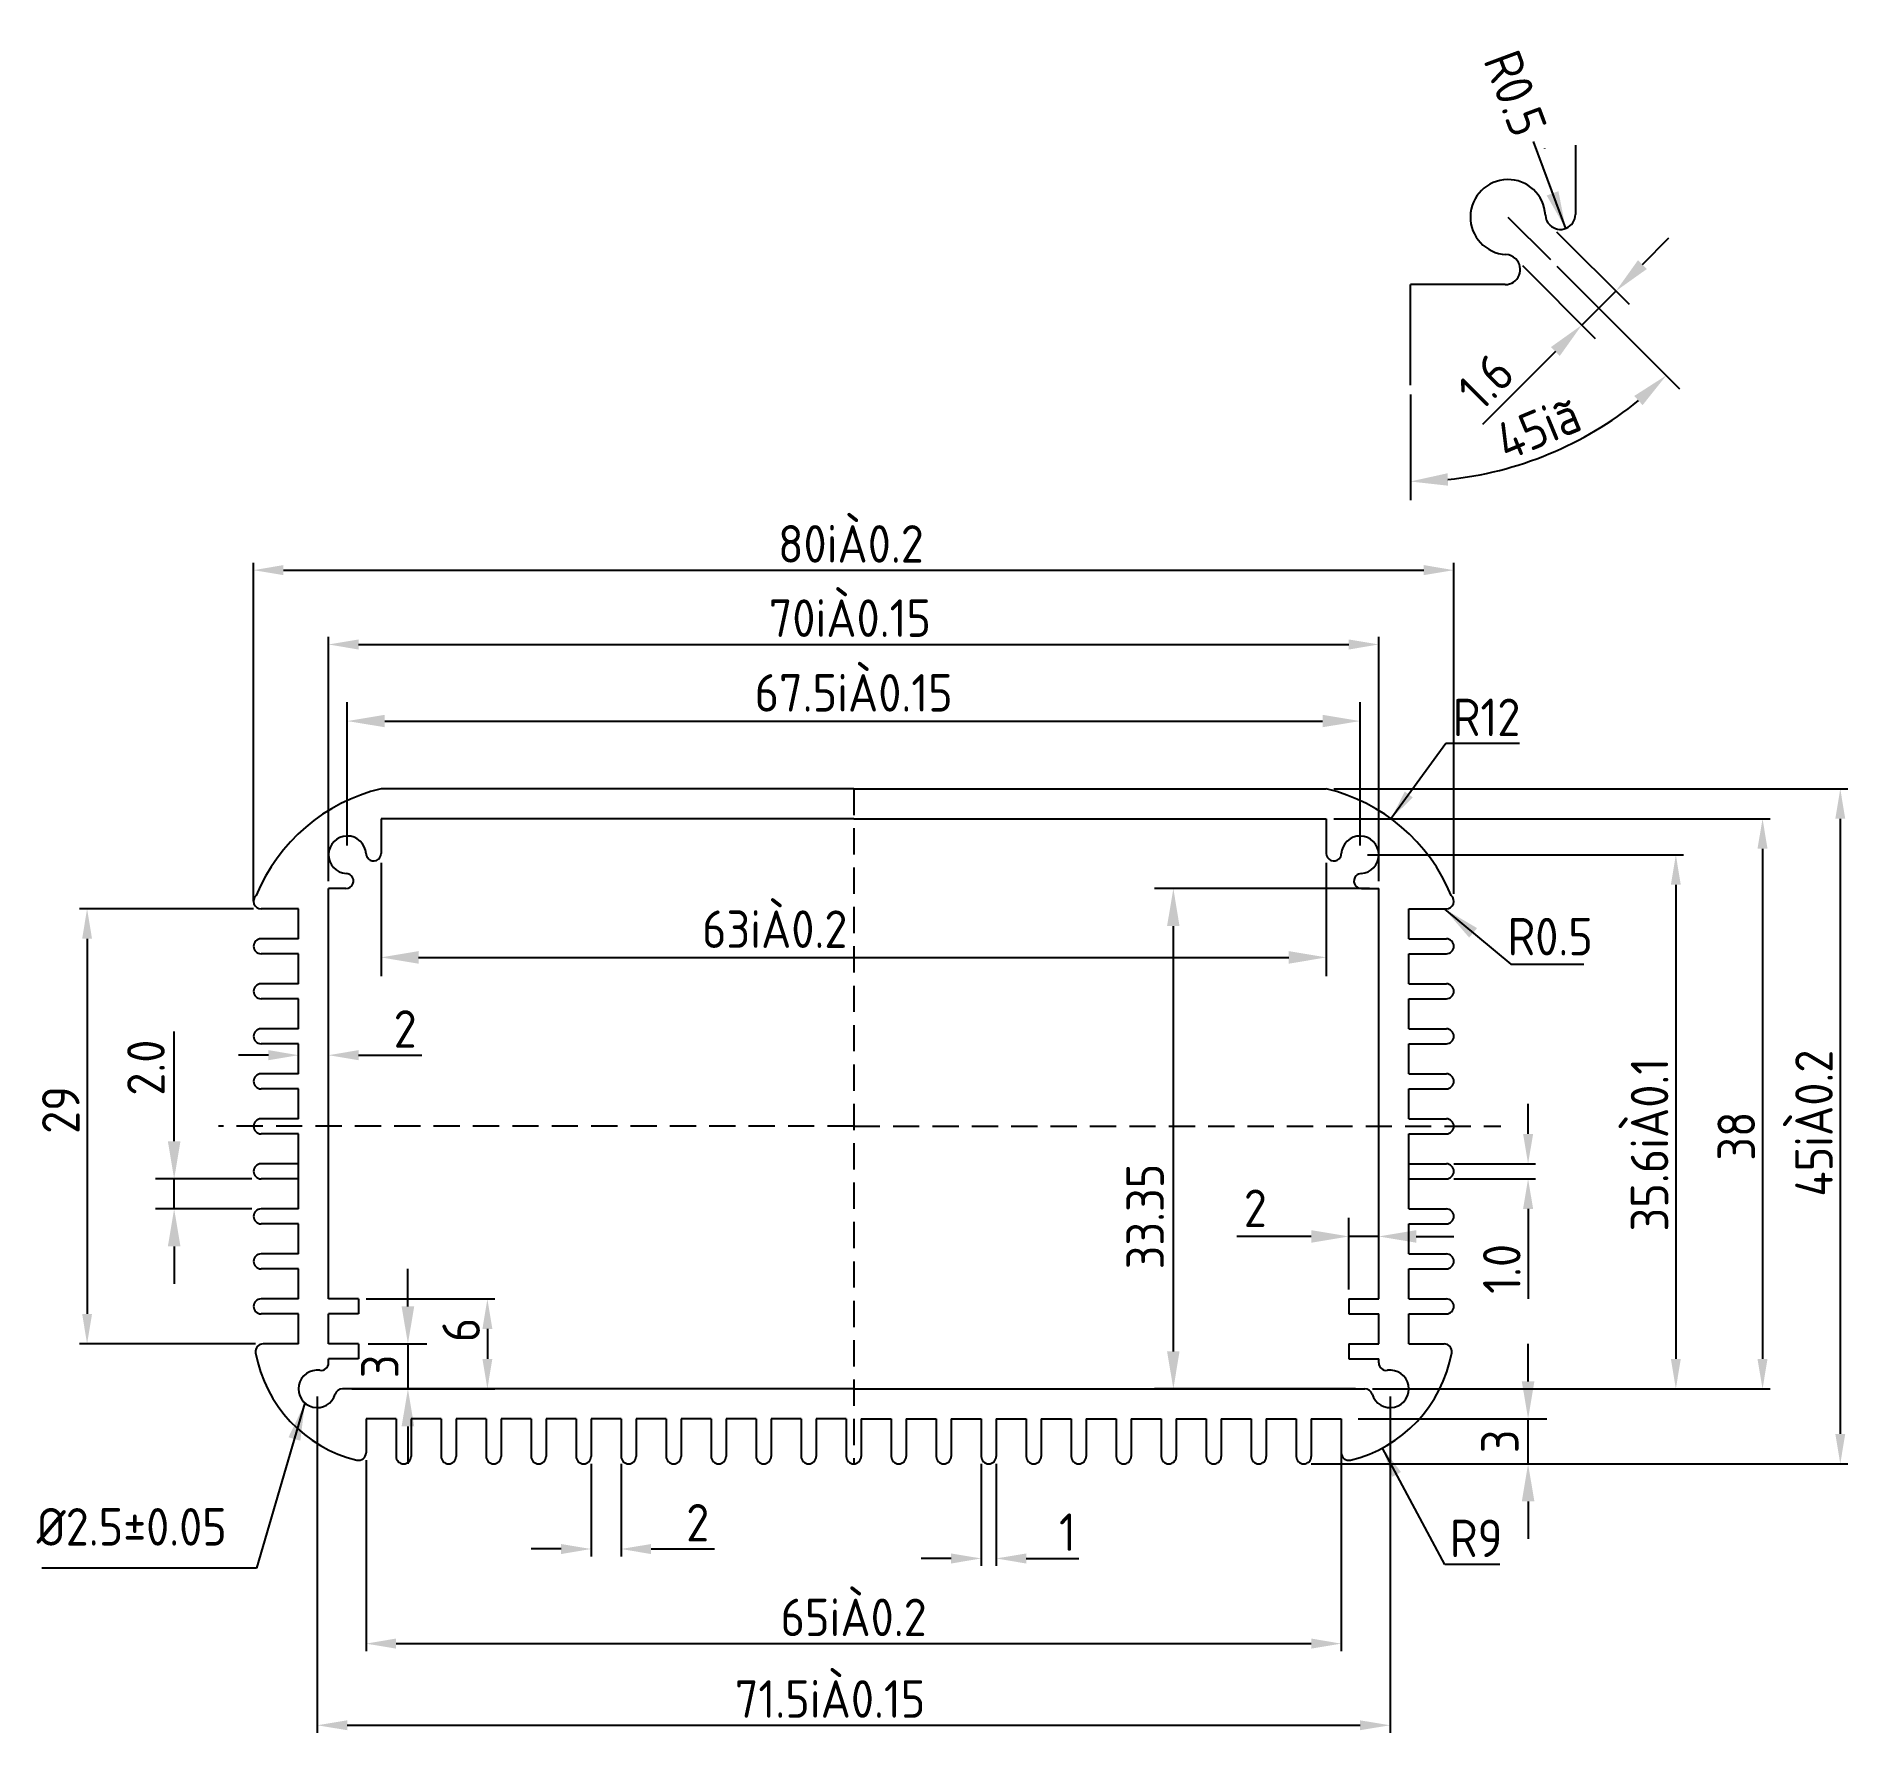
# Model space of a CAD drawing. Extents: x -26 to 95, y 116 to 229.
import ezdxf

# ---------------------------------------------------------------- set-up
doc = ezdxf.new("R2010")
doc.units = 0
doc.linetypes.add('DASHED2', pattern=[0.375, 0.25, -0.125])
doc.layers.get('0').update_dxf_attribs({"linetype": 'CONTINUOUS'})
doc.layers.get('DEFPOINTS').update_dxf_attribs({"linetype": 'CONTINUOUS'})
doc.styles.get("Standard").update_dxf_attribs({"font": 'ISOCP'})
doc.dimstyles.new('ISO-25', dxfattribs={"dimtxt": 2.5, "dimasz": 2.5, "dimexe": 1.25, "dimexo": 0.625, "dimtad": 1, "dimdec": 4, "dimdsep": 46, "dimlunit": 6, "dimtxsty": 'Standard', "dimcen": 2.5, "dimadec": 0, "dimazin": 0, "dimtfac": 1, "dimtdec": 4, "dimtmove": 0, "dimatfit": 3, "dimfxl": 0, "dimtolj": 1, "dimtzin": 0, "dimarcsym": 0})

# ---------------------------------------------------------------- blocks, each defined once
blk = doc.blocks.new('*D0')
at = {"color": 0, "linetype": 'ByBlock'}
for p, q in [((-3.09, 174.09), (-3.09, 166.54)), ((59.91, 174.09), (59.91, 166.54)), ((-0.59, 167.79), (57.41, 167.79))]:
    blk.add_line(p, q, dxfattribs=at)
for points in [[(-0.59, 168.21), (-0.59, 167.37), (-3.09, 167.79)], [(57.41, 168.21), (57.41, 167.37), (59.91, 167.79)]]:
    blk.add_solid(points, dxfattribs=at)
at = {"layer": 'DEFPOINTS', "color": 0, "linetype": 'ByBlock'}
for p in [(-3.09, 174.72), (59.91, 174.72), (59.91, 167.79)]:
    blk.add_point(p, dxfattribs=at)
at = {"color": 0, "linetype": 'ByBlock', "insert": (23.15, 169.67), "char_height": 2.5, "attachment_point": 5}
blk.add_mtext('\\A1;63¡À0.2', dxfattribs=at)
blk = doc.blocks.new('*D1')
at = {"color": 0, "linetype": 'ByBlock'}
for p, q in [((8.6, 197.73), (8.6, 207.27)), ((76.1, 197.73), (76.1, 207.27)), ((11.1, 206.02), (73.6, 206.02))]:
    blk.add_line(p, q, dxfattribs=at)
for points in [[(11.1, 206.44), (11.1, 205.61), (8.6, 206.02)], [(73.6, 206.44), (73.6, 205.61), (76.1, 206.02)]]:
    blk.add_solid(points, dxfattribs=at)
at = {"layer": 'DEFPOINTS', "color": 0, "linetype": 'ByBlock'}
for p in [(76.1, 206.02), (8.6, 197.11), (76.1, 197.11)]:
    blk.add_point(p, dxfattribs=at)
at = {"color": 0, "linetype": 'ByBlock', "insert": (42.35, 207.9), "char_height": 2.5, "attachment_point": 5}
blk.add_mtext('\\A1;67.5¡À0.15', dxfattribs=at)
blk = doc.blocks.new('*D2')
at = {"color": 0, "linetype": 'ByBlock'}
for p, q in [((73.36, 156.03), (73.36, 158.03)), ((68.41, 154.03), (73.86, 154.03)), ((68.41, 153.03), (73.86, 153.03)), ((73.36, 151.03), (73.36, 145.03))]:
    blk.add_line(p, q, dxfattribs=at)
for points in [[(73.03, 156.03), (73.7, 156.03), (73.36, 154.03)], [(73.03, 151.03), (73.7, 151.03), (73.36, 153.03)]]:
    blk.add_solid(points, dxfattribs=at)
at = {"layer": 'DEFPOINTS', "color": 0, "linetype": 'ByBlock'}
for p in [(67.91, 154.03), (67.91, 153.03), (73.36, 153.03)]:
    blk.add_point(p, dxfattribs=at)
at = {"color": 0, "linetype": 'ByBlock', "insert": (71.61, 147.03), "char_height": 2.5, "attachment_point": 5, "rotation": 90}
blk.add_mtext('\\A1;1.0', dxfattribs=at)
blk = doc.blocks.new('*D3')
at = {"color": 0, "linetype": 'ByBlock'}
for p, q in [((-2.94, 178.01), (-2.94, 185.32)), ((2.23, 175.51), (-4.19, 175.51)), ((-2.94, 173.51), (-2.94, 175.51)), ((2.23, 173.51), (-4.19, 173.51)), ((-2.94, 171.01), (-2.94, 168.51))]:
    blk.add_line(p, q, dxfattribs=at)
for points in [[(-3.36, 178.01), (-2.52, 178.01), (-2.94, 175.51)], [(-3.36, 171.01), (-2.52, 171.01), (-2.94, 173.51)]]:
    blk.add_solid(points, dxfattribs=at)
at = {"layer": 'DEFPOINTS', "color": 0, "linetype": 'ByBlock'}
for p in [(-2.94, 175.51), (2.85, 175.51), (2.85, 173.51)]:
    blk.add_point(p, dxfattribs=at)
at = {"color": 0, "linetype": 'ByBlock', "insert": (-4.82, 182.92), "char_height": 2.5, "attachment_point": 5, "rotation": 90}
blk.add_mtext('\\A1;2.0', dxfattribs=at)
blk = doc.blocks.new('*D4')
at = {"color": 0, "linetype": 'ByBlock'}
for p, q in [((87.3, 162.01), (87.3, 164.51)), ((75.98, 159.51), (88.55, 159.51)), ((87.3, 156.51), (87.3, 159.51)), ((74.48, 156.51), (88.55, 156.51)), ((87.3, 154.01), (87.3, 151.51))]:
    blk.add_line(p, q, dxfattribs=at)
for points in [[(86.88, 162.01), (87.72, 162.01), (87.3, 159.51)], [(86.88, 154.01), (87.72, 154.01), (87.3, 156.51)]]:
    blk.add_solid(points, dxfattribs=at)
at = {"layer": 'DEFPOINTS', "color": 0, "linetype": 'ByBlock'}
for p in [(75.35, 159.51), (87.3, 159.51), (73.85, 156.51)]:
    blk.add_point(p, dxfattribs=at)
at = {"color": 0, "linetype": 'ByBlock', "insert": (85.42, 158.01), "char_height": 2.5, "attachment_point": 5, "rotation": 90}
blk.add_mtext('\\A1;3', dxfattribs=at)
blk = doc.blocks.new('*D5')
at = {"color": 0, "linetype": 'ByBlock'}
for p, q in [((75.35, 168.13), (75.35, 172.92)), ((77.35, 168.13), (77.35, 172.92)), ((72.85, 171.67), (67.89, 171.67)), ((77.35, 171.67), (75.35, 171.67)), ((79.85, 171.67), (82.35, 171.67))]:
    blk.add_line(p, q, dxfattribs=at)
for points in [[(72.85, 172.09), (72.85, 171.25), (75.35, 171.67)], [(79.85, 172.09), (79.85, 171.25), (77.35, 171.67)]]:
    blk.add_solid(points, dxfattribs=at)
at = {"layer": 'DEFPOINTS', "color": 0, "linetype": 'ByBlock'}
for p in [(75.35, 171.67), (75.35, 167.51), (77.35, 167.51)]:
    blk.add_point(p, dxfattribs=at)
at = {"color": 0, "linetype": 'ByBlock', "insert": (69.12, 173.55), "char_height": 2.5, "attachment_point": 5}
blk.add_mtext('\\A1;2', dxfattribs=at)
blk = doc.blocks.new('*D6')
at = {"color": 0, "linetype": 'ByBlock'}
for p, q in [((12.64, 167.01), (12.64, 169.51)), ((9.98, 164.51), (13.89, 164.51)), ((12.64, 164.51), (12.64, 161.51)), ((8.9, 161.51), (13.89, 161.51)), ((12.64, 159.01), (12.64, 156.51))]:
    blk.add_line(p, q, dxfattribs=at)
for points in [[(12.22, 167.01), (13.06, 167.01), (12.64, 164.51)], [(12.22, 159.01), (13.06, 159.01), (12.64, 161.51)]]:
    blk.add_solid(points, dxfattribs=at)
at = {"layer": 'DEFPOINTS', "color": 0, "linetype": 'ByBlock'}
for p in [(9.35, 164.51), (8.28, 161.51), (12.64, 161.51)]:
    blk.add_point(p, dxfattribs=at)
at = {"color": 0, "linetype": 'ByBlock', "insert": (10.77, 163.01), "char_height": 2.5, "attachment_point": 5, "rotation": 90}
blk.add_mtext('\\A1;3', dxfattribs=at)
blk = doc.blocks.new('*D7')
at = {"color": 0, "linetype": 'ByBlock'}
for p, q in [((62.79, 172.38), (48.47, 172.38)), ((49.72, 141.53), (49.72, 169.88)), ((61.86, 139.03), (48.47, 139.03))]:
    blk.add_line(p, q, dxfattribs=at)
for points in [[(49.3, 169.88), (50.13, 169.88), (49.72, 172.38)], [(49.3, 141.53), (50.13, 141.53), (49.72, 139.03)]]:
    blk.add_solid(points, dxfattribs=at)
at = {"layer": 'DEFPOINTS', "color": 0, "linetype": 'ByBlock'}
for p in [(49.72, 172.38), (63.41, 172.38), (62.49, 139.03)]:
    blk.add_point(p, dxfattribs=at)
at = {"color": 0, "linetype": 'ByBlock', "insert": (47.84, 150.52), "char_height": 2.5, "attachment_point": 5, "rotation": 90}
blk.add_mtext('\\A1;33.35', dxfattribs=at)
blk = doc.blocks.new('*D8')
at = {"color": 0, "linetype": 'ByBlock'}
for p, q in [((122.41, 210.07), (130.58, 201.9)), ((112.64, 201.52), (112.64, 194.47))]:
    blk.add_line(p, q, dxfattribs=at)
blk.add_arc((112.64, 219.84), 24.12, 275.9409, 309.0591, dxfattribs=at)
for points in [[(127.56, 201.42), (128.12, 200.81), (129.7, 202.79)], [(115.16, 195.44), (115.12, 196.27), (112.64, 195.72)]]:
    blk.add_solid(points, dxfattribs=at)
at = {"layer": 'DEFPOINTS', "color": 0, "linetype": 'ByBlock'}
for p in [(119.14, 213.34), (121.97, 210.52), (112.64, 208.84), (112.64, 202.14), (118.88, 196.55)]:
    blk.add_point(p, dxfattribs=at)
at = {"color": 0, "linetype": 'ByBlock', "insert": (121.15, 199.29), "char_height": 2.5, "attachment_point": 5, "rotation": 22.5}
blk.add_mtext('\\A1;45¡ã', dxfattribs=at)
blk = doc.blocks.new('*D9')
at = {"color": 0, "linetype": 'ByBlock'}
for p, q in [((122.38, 212.37), (127.22, 207.53)), ((128.11, 210.18), (129.87, 211.95)), ((120.11, 210.11), (124.96, 205.26)), ((126.34, 208.41), (124.07, 206.15)), ((122.31, 204.38), (117.45, 199.52))]:
    blk.add_line(p, q, dxfattribs=at)
for points in [[(127.81, 210.47), (128.4, 209.88), (126.34, 208.41)], [(122.01, 204.68), (122.6, 204.09), (124.07, 206.15)]]:
    blk.add_solid(points, dxfattribs=at)
at = {"layer": 'DEFPOINTS', "color": 0, "linetype": 'ByBlock'}
for p in [(121.93, 212.81), (119.67, 210.55), (124.07, 206.15)]:
    blk.add_point(p, dxfattribs=at)
at = {"color": 0, "linetype": 'ByBlock', "insert": (117.67, 202.39), "char_height": 2.5, "attachment_point": 5, "rotation": 45}
blk.add_mtext('\\A1;1.6', dxfattribs=at)
blk = doc.blocks.new('*D10')
at = {"color": 0, "linetype": 'ByBlock'}
blk.add_line((120.83, 218.38), (122.99, 212.58), dxfattribs=at)
blk.add_solid([(122.51, 215.07), (121.73, 214.78), (122.99, 212.58)], dxfattribs=at)
at = {"layer": 'DEFPOINTS', "color": 0, "linetype": 'ByBlock'}
for p in [(122.64, 213.52), (122.99, 212.58)]:
    blk.add_point(p, dxfattribs=at)
at = {"color": 0, "linetype": 'ByBlock', "insert": (119.64, 221.59), "char_height": 2.5, "attachment_point": 5, "rotation": 290.4064}
blk.add_mtext('\\A1;R0.5', dxfattribs=at)
blk = doc.blocks.new('*D11')
at = {"color": 0, "linetype": 'ByBlock'}
for p, q in [((60.91, 136.53), (60.91, 121.55)), ((-4.09, 134.27), (-4.09, 121.55)), ((-2.09, 122.05), (58.91, 122.05))]:
    blk.add_line(p, q, dxfattribs=at)
for points in [[(-2.09, 122.39), (-2.09, 121.72), (-4.09, 122.05)], [(58.91, 122.39), (58.91, 121.72), (60.91, 122.05)]]:
    blk.add_solid(points, dxfattribs=at)
at = {"layer": 'DEFPOINTS', "color": 0, "linetype": 'ByBlock'}
for p in [(60.91, 137.03), (-4.09, 134.77), (60.91, 122.05)]:
    blk.add_point(p, dxfattribs=at)
at = {"color": 0, "linetype": 'ByBlock', "insert": (28.41, 123.8), "char_height": 2.5, "attachment_point": 5}
blk.add_mtext('\\A1;65¡À0.2', dxfattribs=at)
blk = doc.blocks.new('*D12')
at = {"color": 0, "linetype": 'ByBlock'}
for p, q in [((10.91, 134.03), (10.91, 127.86)), ((12.91, 134.03), (12.91, 127.86)), ((8.91, 128.36), (6.91, 128.36)), ((14.91, 128.36), (19.13, 128.36))]:
    blk.add_line(p, q, dxfattribs=at)
for points in [[(8.91, 128.69), (8.91, 128.02), (10.91, 128.36)], [(14.91, 128.69), (14.91, 128.02), (12.91, 128.36)]]:
    blk.add_solid(points, dxfattribs=at)
at = {"layer": 'DEFPOINTS', "color": 0, "linetype": 'ByBlock'}
for p in [(10.91, 134.53), (12.91, 134.53), (12.91, 128.36)]:
    blk.add_point(p, dxfattribs=at)
at = {"color": 0, "linetype": 'ByBlock', "insert": (18.02, 130.11), "char_height": 2.5, "attachment_point": 5}
blk.add_mtext('\\A1;2', dxfattribs=at)
blk = doc.blocks.new('*D13')
at = {"color": 0, "linetype": 'ByBlock'}
for p, q in [((36.91, 134.03), (36.91, 127.23)), ((37.91, 134.03), (37.91, 127.23)), ((34.91, 127.73), (32.91, 127.73)), ((39.91, 127.73), (43.41, 127.73))]:
    blk.add_line(p, q, dxfattribs=at)
for points in [[(34.91, 128.06), (34.91, 127.39), (36.91, 127.73)], [(39.91, 128.06), (39.91, 127.39), (37.91, 127.73)]]:
    blk.add_solid(points, dxfattribs=at)
at = {"layer": 'DEFPOINTS', "color": 0, "linetype": 'ByBlock'}
for p in [(36.91, 134.53), (37.91, 134.53), (37.91, 127.73)]:
    blk.add_point(p, dxfattribs=at)
at = {"color": 0, "linetype": 'ByBlock', "insert": (42.66, 129.48), "char_height": 2.5, "attachment_point": 5}
blk.add_mtext('\\A1;1', dxfattribs=at)
blk = doc.blocks.new('*D14')
at = {"color": 0, "linetype": 'ByBlock'}
for p, q in [((67.81, 127.32), (63.66, 135.09)), ((71.49, 127.32), (67.81, 127.32))]:
    blk.add_line(p, q, dxfattribs=at)
blk.add_solid([(64.89, 133.49), (64.31, 133.17), (63.66, 135.09)], dxfattribs=at)
at = {"layer": 'DEFPOINTS', "color": 0, "linetype": 'ByBlock'}
for p in [(59.41, 143.03), (63.66, 135.09)]:
    blk.add_point(p, dxfattribs=at)
at = {"color": 0, "linetype": 'ByBlock', "insert": (69.9, 129.07), "char_height": 2.5, "attachment_point": 5}
blk.add_mtext('\\A1;R9', dxfattribs=at)
blk = doc.blocks.new('*D15')
at = {"color": 0, "linetype": 'ByBlock'}
for p, q in [((-4.09, 145.03), (4.5, 145.03)), ((4, 143.03), (4, 141.03)), ((-0.8, 139.03), (4.5, 139.03))]:
    blk.add_line(p, q, dxfattribs=at)
for points in [[(3.67, 143.03), (4.33, 143.03), (4, 145.03)], [(3.67, 141.03), (4.33, 141.03), (4, 139.03)]]:
    blk.add_solid(points, dxfattribs=at)
at = {"layer": 'DEFPOINTS', "color": 0, "linetype": 'ByBlock'}
for p in [(-4.59, 145.03), (-1.3, 139.03), (4, 139.03)]:
    blk.add_point(p, dxfattribs=at)
at = {"color": 0, "linetype": 'ByBlock', "insert": (2.25, 142.96), "char_height": 2.5, "attachment_point": 5, "rotation": 90}
blk.add_mtext('\\A1;6', dxfattribs=at)
blk = doc.blocks.new('*D16')
at = {"color": 0, "linetype": 'ByBlock'}
for p, q in [((-6.59, 172.88), (-6.59, 189.15)), ((-4.59, 188.65), (61.41, 188.65)), ((63.41, 172.88), (63.41, 189.15))]:
    blk.add_line(p, q, dxfattribs=at)
for points in [[(-4.59, 188.98), (-4.59, 188.31), (-6.59, 188.65)], [(61.41, 188.98), (61.41, 188.31), (63.41, 188.65)]]:
    blk.add_solid(points, dxfattribs=at)
at = {"layer": 'DEFPOINTS', "color": 0, "linetype": 'ByBlock'}
for p in [(63.41, 188.65), (-6.59, 172.38), (63.41, 172.38)]:
    blk.add_point(p, dxfattribs=at)
at = {"color": 0, "linetype": 'ByBlock', "insert": (28.16, 190.4), "char_height": 2.5, "attachment_point": 5}
blk.add_mtext('\\A1;70¡À0.15', dxfattribs=at)
blk = doc.blocks.new('*D17')
at = {"color": 0, "linetype": 'ByBlock'}
for p, q in [((-10.59, 161.27), (-12.59, 161.27)), ((-8.59, 160.53), (-8.59, 161.77)), ((-6.59, 160.6), (-6.59, 161.77)), ((-4.59, 161.27), (-0.37, 161.27))]:
    blk.add_line(p, q, dxfattribs=at)
for points in [[(-10.59, 161.61), (-10.59, 160.94), (-8.59, 161.27)], [(-4.59, 161.61), (-4.59, 160.94), (-6.59, 161.27)]]:
    blk.add_solid(points, dxfattribs=at)
at = {"layer": 'DEFPOINTS', "color": 0, "linetype": 'ByBlock'}
for p in [(-6.59, 161.27), (-8.59, 160.03), (-6.59, 160.1)]:
    blk.add_point(p, dxfattribs=at)
at = {"color": 0, "linetype": 'ByBlock', "insert": (-1.48, 163.02), "char_height": 2.5, "attachment_point": 5}
blk.add_mtext('\\A1;2', dxfattribs=at)
blk = doc.blocks.new('*D18')
at = {"color": 0, "linetype": 'ByBlock'}
for p, q in [((67.89, 182.04), (64.23, 177.04)), ((72.79, 182.04), (67.89, 182.04))]:
    blk.add_line(p, q, dxfattribs=at)
blk.add_solid([(65.14, 178.85), (65.68, 178.45), (64.23, 177.04)], dxfattribs=at)
at = {"layer": 'DEFPOINTS', "color": 0, "linetype": 'ByBlock'}
for p in [(64.23, 177.04), (57.14, 167.36)]:
    blk.add_point(p, dxfattribs=at)
at = {"color": 0, "linetype": 'ByBlock', "insert": (70.59, 183.79), "char_height": 2.5, "attachment_point": 5}
blk.add_mtext('\\A1;R12', dxfattribs=at)
blk = doc.blocks.new('*D19')
at = {"color": 0, "linetype": 'ByBlock'}
for p, q in [((-11.59, 171.03), (-23.18, 171.03)), ((-22.68, 169.03), (-22.68, 144.03)), ((-11.45, 142.03), (-23.18, 142.03))]:
    blk.add_line(p, q, dxfattribs=at)
for points in [[(-23.01, 169.03), (-22.35, 169.03), (-22.68, 171.03)], [(-23.01, 144.03), (-22.35, 144.03), (-22.68, 142.03)]]:
    blk.add_solid(points, dxfattribs=at)
at = {"layer": 'DEFPOINTS', "color": 0, "linetype": 'ByBlock'}
for p in [(-11.09, 171.03), (-22.68, 142.03), (-10.95, 142.03)]:
    blk.add_point(p, dxfattribs=at)
at = {"color": 0, "linetype": 'ByBlock', "insert": (-24.43, 157.62), "char_height": 2.5, "attachment_point": 5, "rotation": 90}
blk.add_mtext('\\A1;29', dxfattribs=at)
blk = doc.blocks.new('*D20')
at = {"color": 0, "linetype": 'ByBlock'}
for p, q in [((62.66, 174.63), (83.71, 174.63)), ((83.21, 172.63), (83.21, 141.03)), ((64.66, 139.03), (83.71, 139.03))]:
    blk.add_line(p, q, dxfattribs=at)
for points in [[(82.88, 172.63), (83.54, 172.63), (83.21, 174.63)], [(82.88, 141.03), (83.54, 141.03), (83.21, 139.03)]]:
    blk.add_solid(points, dxfattribs=at)
at = {"layer": 'DEFPOINTS', "color": 0, "linetype": 'ByBlock'}
for p in [(62.16, 174.63), (64.16, 139.03), (83.21, 139.03)]:
    blk.add_point(p, dxfattribs=at)
at = {"color": 0, "linetype": 'ByBlock', "insert": (81.46, 155.31), "char_height": 2.5, "attachment_point": 5, "rotation": 90}
blk.add_mtext('\\A1;35.6¡À0.1', dxfattribs=at)
blk = doc.blocks.new('*D21')
at = {"color": 0, "linetype": 'ByBlock'}
for p, q in [((60.41, 177.03), (89.49, 177.03)), ((88.99, 175.03), (88.99, 141.03)), ((62.99, 139.03), (89.49, 139.03))]:
    blk.add_line(p, q, dxfattribs=at)
for points in [[(88.65, 175.03), (89.32, 175.03), (88.99, 177.03)], [(88.65, 141.03), (89.32, 141.03), (88.99, 139.03)]]:
    blk.add_solid(points, dxfattribs=at)
at = {"layer": 'DEFPOINTS', "color": 0, "linetype": 'ByBlock'}
for p in [(59.91, 177.03), (62.49, 139.03), (88.99, 139.03)]:
    blk.add_point(p, dxfattribs=at)
at = {"color": 0, "linetype": 'ByBlock', "insert": (87.24, 155.88), "char_height": 2.5, "attachment_point": 5, "rotation": 90}
blk.add_mtext('\\A1;38', dxfattribs=at)
blk = doc.blocks.new('*D22')
at = {"color": 0, "linetype": 'ByBlock'}
for p, q in [((60.41, 179.03), (94.67, 179.03)), ((94.17, 177.03), (94.17, 136.03)), ((58.91, 134.03), (94.67, 134.03))]:
    blk.add_line(p, q, dxfattribs=at)
for points in [[(93.84, 177.03), (94.5, 177.03), (94.17, 179.03)], [(93.84, 136.03), (94.5, 136.03), (94.17, 134.03)]]:
    blk.add_solid(points, dxfattribs=at)
at = {"layer": 'DEFPOINTS', "color": 0, "linetype": 'ByBlock'}
for p in [(59.91, 179.03), (58.41, 134.03), (94.17, 134.03)]:
    blk.add_point(p, dxfattribs=at)
at = {"color": 0, "linetype": 'ByBlock', "insert": (92.42, 156.74), "char_height": 2.5, "attachment_point": 5, "rotation": 90}
blk.add_mtext('\\A1;45¡À0.2', dxfattribs=at)
blk = doc.blocks.new('*D23')
at = {"color": 0, "linetype": 'ByBlock'}
for p, q in [((-11.59, 171.53), (-11.59, 194.1)), ((-9.59, 193.6), (66.41, 193.6)), ((68.41, 172.03), (68.41, 194.1))]:
    blk.add_line(p, q, dxfattribs=at)
for points in [[(-9.59, 193.94), (-9.59, 193.27), (-11.59, 193.6)], [(66.41, 193.94), (66.41, 193.27), (68.41, 193.6)]]:
    blk.add_solid(points, dxfattribs=at)
at = {"layer": 'DEFPOINTS', "color": 0, "linetype": 'ByBlock'}
for p in [(68.41, 193.6), (68.41, 171.53), (-11.59, 171.03)]:
    blk.add_point(p, dxfattribs=at)
at = {"color": 0, "linetype": 'ByBlock', "insert": (28.23, 195.35), "char_height": 2.5, "attachment_point": 5}
blk.add_mtext('\\A1;80¡À0.2', dxfattribs=at)
blk = doc.blocks.new('*D24')
at = {"color": 0, "linetype": 'ByBlock'}
for p, q in [((-7.34, 138.53), (-7.34, 116.11)), ((64.16, 138.53), (64.16, 116.11)), ((-5.34, 116.61), (62.16, 116.61))]:
    blk.add_line(p, q, dxfattribs=at)
for points in [[(-5.34, 116.94), (-5.34, 116.28), (-7.34, 116.61)], [(62.16, 116.94), (62.16, 116.28), (64.16, 116.61)]]:
    blk.add_solid(points, dxfattribs=at)
at = {"layer": 'DEFPOINTS', "color": 0, "linetype": 'ByBlock'}
for p in [(-7.34, 139.03), (64.16, 139.03), (64.16, 116.61)]:
    blk.add_point(p, dxfattribs=at)
at = {"color": 0, "linetype": 'ByBlock', "insert": (26.84, 118.36), "char_height": 2.5, "attachment_point": 5}
blk.add_mtext('\\A1;71.5¡À0.15', dxfattribs=at)

msp = doc.modelspace()

# ---------------------------------------------------------------- linework, layer by layer
for p, q in [((74.4606, 221.70582), (74.4606, 221.67802)), ((76.51691, 221.93625), (76.51691, 217.3132)), ((72.01691, 217.13625), (74.84534, 214.30782)), ((74.80509, 216.61081), (74.8098, 216.6061)), ((72.54234, 214.34807), (72.54706, 214.34335)), ((65.51691, 205.93625), (65.51691, 212.63625)), ((71.83996, 212.63625), (65.51691, 212.63625)), ((28.41333, 179.0306), (-3.08667, 179.0306)), ((-3.08667, 179.0306), (-3.08667, 179.0167)), ((28.41333, 179.0306), (59.91333, 179.0306)), ((59.91333, 179.0306), (59.91333, 179.0167)), ((28.41333, 177.0306), (-3.08667, 177.0306)), ((-3.08667, 177.0306), (-3.08667, 174.71908)), ((28.41333, 177.0306), (59.91333, 177.0306)), ((59.91333, 177.0306), (59.91333, 174.71908)), ((-3.94258, 174.36789), (-3.94022, 174.36553)), ((60.76925, 174.36789), (60.76689, 174.36553)), ((-5.07395, 173.23651), (-5.07159, 173.23416)), ((61.90062, 173.23651), (61.89826, 173.23416)), ((-6.58667, 145.0306), (-6.58667, 172.3806)), ((-5.42514, 172.3806), (-6.58667, 172.3806)), ((62.25181, 172.3806), (63.41333, 172.3806)), ((63.41333, 145.0306), (63.41333, 172.3806)), ((-8.58667, 171.0306), (-11.08667, 171.0306)), ((-8.58667, 169.0306), (-8.58667, 171.0306)), ((65.41333, 169.0306), (65.41333, 171.0306)), ((65.41333, 171.0306), (67.91333, 171.0306)), ((-11.58667, 168.5306), (-11.58667, 168.5306)), ((-8.58667, 169.0306), (-11.08667, 169.0306)), ((-8.58667, 168.0306), (-11.08667, 168.0306)), ((-8.58667, 166.0306), (-8.58667, 168.0306)), ((65.41333, 169.0306), (67.91333, 169.0306)), ((65.41333, 168.0306), (67.91333, 168.0306)), ((65.41333, 166.0306), (65.41333, 168.0306)), ((68.41333, 168.5306), (68.41333, 168.5306)), ((-11.58667, 165.5306), (-11.58667, 165.5306)), ((-8.58667, 166.0306), (-11.08667, 166.0306)), ((65.41333, 166.0306), (67.91333, 166.0306)), ((68.41333, 165.5306), (68.41333, 165.5306)), ((-8.58667, 165.0306), (-11.08667, 165.0306)), ((-8.58667, 163.0306), (-8.58667, 165.0306)), ((65.41333, 165.0306), (67.91333, 165.0306)), ((65.41333, 163.0306), (65.41333, 165.0306)), ((-8.58667, 163.0306), (-11.08667, 163.0306)), ((65.41333, 163.0306), (67.91333, 163.0306)), ((-11.58667, 162.5306), (-11.58667, 162.5306)), ((-8.58667, 162.0306), (-11.08667, 162.0306)), ((-8.58667, 160.0306), (-8.58667, 162.0306)), ((65.41333, 162.0306), (67.91333, 162.0306)), ((65.41333, 160.0306), (65.41333, 162.0306)), ((68.41333, 162.5306), (68.41333, 162.5306)), ((-11.58667, 159.5306), (-11.58667, 159.5306)), ((-8.58667, 160.0306), (-11.08667, 160.0306)), ((65.41333, 160.0306), (67.91333, 160.0306)), ((68.41333, 159.5306), (68.41333, 159.5306)), ((-8.58667, 159.0306), (-11.08667, 159.0306)), ((-8.58667, 157.0306), (-8.58667, 159.0306)), ((65.41333, 157.0306), (65.41333, 159.0306)), ((65.41333, 159.0306), (67.91333, 159.0306)), ((-8.58667, 157.0306), (-11.08667, 157.0306)), ((65.41333, 157.0306), (67.91333, 157.0306)), ((-11.58667, 156.5306), (-11.58667, 156.5306)), ((-8.58667, 156.0306), (-11.08667, 156.0306)), ((-8.58667, 151.0306), (-8.58667, 156.0306)), ((65.41333, 156.0306), (67.91333, 156.0306)), ((65.41333, 151.0306), (65.41333, 156.0306)), ((68.41333, 156.5306), (68.41333, 156.5306)), ((-11.58667, 153.5306), (-11.58667, 153.5306)), ((-8.58667, 154.0306), (-11.08667, 154.0306)), ((65.41333, 154.0306), (67.91333, 154.0306)), ((68.41333, 153.5306), (68.41333, 153.5306)), ((-8.58667, 153.0306), (-11.08667, 153.0306)), ((65.41333, 153.0306), (67.91333, 153.0306)), ((-8.58667, 151.0306), (-11.08667, 151.0306)), ((65.41333, 151.0306), (67.91333, 151.0306)), ((-11.58667, 150.5306), (-11.58667, 150.5306)), ((-8.58667, 150.0306), (-11.08667, 150.0306)), ((-8.58667, 148.0306), (-8.58667, 150.0306)), ((65.41333, 150.0306), (67.91333, 150.0306)), ((65.41333, 148.0306), (65.41333, 150.0306)), ((68.41333, 150.5306), (68.41333, 150.5306)), ((-11.58667, 147.5306), (-11.58667, 147.5306)), ((-8.58667, 148.0306), (-11.08667, 148.0306)), ((65.41333, 148.0306), (67.91333, 148.0306)), ((68.41333, 147.5306), (68.41333, 147.5306)), ((-8.58667, 147.0306), (-11.08667, 147.0306)), ((-8.58667, 145.0306), (-8.58667, 147.0306)), ((65.41333, 147.0306), (67.91333, 147.0306)), ((65.41333, 145.0306), (65.41333, 147.0306)), ((-8.58667, 145.0306), (-11.08667, 145.0306)), ((-4.58667, 145.0306), (-6.58667, 145.0306)), ((-4.58667, 145.0306), (-4.58667, 144.0306)), ((61.41333, 145.0306), (61.41333, 144.0306)), ((61.41333, 145.0306), (63.41333, 145.0306)), ((65.41333, 145.0306), (67.91333, 145.0306)), ((-11.58667, 144.5306), (-11.58667, 144.5306)), ((-8.58667, 144.0306), (-11.08667, 144.0306)), ((-8.58667, 142.0306), (-8.58667, 144.0306)), ((-6.58667, 142.0306), (-6.58667, 144.0306)), ((-4.58667, 144.0306), (-6.58667, 144.0306)), ((61.41333, 144.0306), (63.41333, 144.0306)), ((63.41333, 142.0306), (63.41333, 144.0306)), ((65.41333, 144.0306), (67.91333, 144.0306)), ((65.41333, 142.0306), (65.41333, 144.0306)), ((68.41333, 144.5306), (68.41333, 144.5306)), ((-8.58667, 142.0306), (-10.95327, 142.0306)), ((-4.58667, 142.0306), (-6.58667, 142.0306)), ((-4.58667, 142.0306), (-4.58667, 141.0306)), ((61.41333, 142.0306), (61.41333, 141.0306)), ((61.41333, 142.0306), (63.41333, 142.0306)), ((65.41333, 142.0306), (67.77993, 142.0306)), ((-6.58667, 140.76265), (-6.58667, 141.0306)), ((-4.58667, 141.0306), (-6.58667, 141.0306)), ((61.41333, 141.0306), (63.41333, 141.0306)), ((63.41333, 140.76265), (63.41333, 141.0306)), ((28.41333, 139.0306), (-5.65962, 139.0306)), ((28.41333, 139.0306), (62.48628, 139.0306)), ((-2.08667, 137.0306), (-4.08667, 137.0306)), ((-4.08667, 137.0306), (-4.08667, 134.76925)), ((-2.08667, 137.0306), (-2.08667, 134.5306)), ((-1.08667, 137.0306), (-1.08667, 134.5306)), ((0.91333, 137.0306), (-1.08667, 137.0306)), ((0.91333, 137.0306), (0.91333, 134.5306)), ((1.91333, 137.0306), (1.91333, 134.5306)), ((3.91333, 137.0306), (1.91333, 137.0306)), ((3.91333, 137.0306), (3.91333, 134.5306)), ((4.91333, 137.0306), (4.91333, 134.5306)), ((6.91333, 137.0306), (4.91333, 137.0306)), ((6.91333, 137.0306), (6.91333, 134.5306)), ((7.91333, 137.0306), (7.91333, 134.5306)), ((9.91333, 137.0306), (7.91333, 137.0306)), ((9.91333, 137.0306), (9.91333, 134.5306)), ((10.91333, 137.0306), (10.91333, 134.5306)), ((12.91333, 137.0306), (10.91333, 137.0306)), ((12.91333, 137.0306), (12.91333, 134.5306)), ((13.91333, 137.0306), (13.91333, 134.5306)), ((15.91333, 137.0306), (13.91333, 137.0306)), ((15.91333, 137.0306), (15.91333, 134.5306)), ((16.91333, 137.0306), (16.91333, 134.5306)), ((18.91333, 137.0306), (16.91333, 137.0306)), ((18.91333, 137.0306), (18.91333, 134.5306)), ((19.91333, 137.0306), (19.91333, 134.5306)), ((21.91333, 137.0306), (19.91333, 137.0306)), ((21.91333, 137.0306), (21.91333, 134.5306)), ((22.91333, 137.0306), (22.91333, 134.5306)), ((24.91333, 137.0306), (22.91333, 137.0306)), ((24.91333, 137.0306), (24.91333, 134.5306)), ((27.91333, 137.0306), (25.91333, 137.0306)), ((25.91333, 137.0306), (25.91333, 134.5306)), ((27.91333, 137.0306), (27.91333, 134.5306)), ((28.91333, 137.0306), (30.91333, 137.0306)), ((28.91333, 137.0306), (28.91333, 134.5306)), ((30.91333, 137.0306), (30.91333, 134.5306)), ((31.91333, 137.0306), (31.91333, 134.5306)), ((31.91333, 137.0306), (33.91333, 137.0306)), ((33.91333, 137.0306), (33.91333, 134.5306)), ((34.91333, 137.0306), (36.91333, 137.0306)), ((34.91333, 137.0306), (34.91333, 134.5306)), ((36.91333, 137.0306), (36.91333, 134.5306)), ((37.91333, 137.0306), (37.91333, 134.5306)), ((37.91333, 137.0306), (39.91333, 137.0306)), ((39.91333, 137.0306), (39.91333, 134.5306)), ((40.91333, 137.0306), (40.91333, 134.5306)), ((40.91333, 137.0306), (42.91333, 137.0306)), ((42.91333, 137.0306), (42.91333, 134.5306)), ((43.91333, 137.0306), (43.91333, 134.5306)), ((43.91333, 137.0306), (45.91333, 137.0306)), ((45.91333, 137.0306), (45.91333, 134.5306)), ((46.91333, 137.0306), (46.91333, 134.5306)), ((46.91333, 137.0306), (48.91333, 137.0306)), ((48.91333, 137.0306), (48.91333, 134.5306)), ((49.91333, 137.0306), (49.91333, 134.5306)), ((49.91333, 137.0306), (51.91333, 137.0306)), ((51.91333, 137.0306), (51.91333, 134.5306)), ((52.91333, 137.0306), (52.91333, 134.5306)), ((52.91333, 137.0306), (54.91333, 137.0306)), ((54.91333, 137.0306), (54.91333, 134.5306)), ((55.91333, 137.0306), (55.91333, 134.5306)), ((55.91333, 137.0306), (57.91333, 137.0306)), ((57.91333, 137.0306), (57.91333, 134.5306)), ((58.91333, 137.0306), (58.91333, 134.5306)), ((58.91333, 137.0306), (60.91333, 137.0306)), ((60.91333, 137.0306), (60.91333, 134.76925)), ((-1.58667, 134.0306), (-1.58667, 134.0306)), ((-1.58667, 134.0306), (-1.58667, 134.0306)), ((-1.58667, 134.0306), (-1.58667, 134.0306)), ((1.41333, 134.0306), (1.41333, 134.0306)), ((1.41333, 134.0306), (1.41333, 134.0306)), ((1.41333, 134.0306), (1.41333, 134.0306)), ((4.41333, 134.0306), (4.41333, 134.0306)), ((4.41333, 134.0306), (4.41333, 134.0306)), ((4.41333, 134.0306), (4.41333, 134.0306)), ((7.41333, 134.0306), (7.41333, 134.0306)), ((7.41333, 134.0306), (7.41333, 134.0306)), ((7.41333, 134.0306), (7.41333, 134.0306)), ((10.41333, 134.0306), (10.41333, 134.0306)), ((10.41333, 134.0306), (10.41333, 134.0306)), ((10.41333, 134.0306), (10.41333, 134.0306)), ((13.41333, 134.0306), (13.41333, 134.0306)), ((13.41333, 134.0306), (13.41333, 134.0306)), ((13.41333, 134.0306), (13.41333, 134.0306)), ((16.41333, 134.0306), (16.41333, 134.0306)), ((16.41333, 134.0306), (16.41333, 134.0306)), ((16.41333, 134.0306), (16.41333, 134.0306)), ((19.41333, 134.0306), (19.41333, 134.0306)), ((19.41333, 134.0306), (19.41333, 134.0306)), ((19.41333, 134.0306), (19.41333, 134.0306)), ((22.41333, 134.0306), (22.41333, 134.0306)), ((22.41333, 134.0306), (22.41333, 134.0306)), ((22.41333, 134.0306), (22.41333, 134.0306)), ((25.41333, 134.0306), (25.41333, 134.0306)), ((25.41333, 134.0306), (25.41333, 134.0306)), ((25.41333, 134.0306), (25.41333, 134.0306)), ((28.41333, 134.0306), (28.41333, 134.0306)), ((28.41333, 134.0306), (28.41333, 134.0306)), ((28.41333, 134.0306), (28.41333, 134.0306)), ((31.41333, 134.0306), (31.41333, 134.0306)), ((31.41333, 134.0306), (31.41333, 134.0306)), ((31.41333, 134.0306), (31.41333, 134.0306)), ((34.41333, 134.0306), (34.41333, 134.0306)), ((34.41333, 134.0306), (34.41333, 134.0306)), ((34.41333, 134.0306), (34.41333, 134.0306)), ((37.41333, 134.0306), (37.41333, 134.0306)), ((37.41333, 134.0306), (37.41333, 134.0306)), ((37.41333, 134.0306), (37.41333, 134.0306)), ((40.41333, 134.0306), (40.41333, 134.0306)), ((40.41333, 134.0306), (40.41333, 134.0306)), ((40.41333, 134.0306), (40.41333, 134.0306)), ((43.41333, 134.0306), (43.41333, 134.0306)), ((43.41333, 134.0306), (43.41333, 134.0306)), ((43.41333, 134.0306), (43.41333, 134.0306)), ((46.41333, 134.0306), (46.41333, 134.0306)), ((46.41333, 134.0306), (46.41333, 134.0306)), ((46.41333, 134.0306), (46.41333, 134.0306)), ((49.41333, 134.0306), (49.41333, 134.0306)), ((49.41333, 134.0306), (49.41333, 134.0306)), ((49.41333, 134.0306), (49.41333, 134.0306)), ((52.41333, 134.0306), (52.41333, 134.0306)), ((52.41333, 134.0306), (52.41333, 134.0306)), ((52.41333, 134.0306), (52.41333, 134.0306)), ((55.41333, 134.0306), (55.41333, 134.0306)), ((55.41333, 134.0306), (55.41333, 134.0306)), ((55.41333, 134.0306), (55.41333, 134.0306)), ((58.41333, 134.0306), (58.41333, 134.0306)), ((58.41333, 134.0306), (58.41333, 134.0306)), ((58.41333, 134.0306), (58.41333, 134.0306)), ((-17.78446, 127.07969), (-25.69964, 127.07969))]:
    msp.add_line(p, q)
at = {"color": 2, "linetype": 'DASHED2', "ltscale": 7}
for p, q in [((28.41333, 179.0306), (28.41333, 134.0306)), ((28.41333, 156.5306), (-13.92362, 156.5306)), ((28.41333, 156.5306), (71.54417, 156.5306))]:
    msp.add_line(p, q, dxfattribs=at)
for centre, radius, start, end in [((72.01691, 217.13625), 2.5, 2.9753724, 267.0246276), ((75.51219, 217.31792), 1, 182.9753724, 225), ((75.51691, 217.3132), 1, 225, 0), ((71.83996, 213.63625), 1, 270, 45), ((71.83524, 213.64096), 1, 45, 87.0246276), ((-0.30942, 167.3564), 12, 103.3816883, 157.6963536), ((57.13609, 167.3564), 12, 22.3036464, 76.6183117), ((-5.33667, 174.6306), 1.25, 2.9753724, 267.0246276), ((62.16333, 174.6306), 1.25, 272.9753724, 177.0246276), ((-3.58903, 174.72144), 0.5, 182.9753724, 225), ((-3.58667, 174.71908), 0.5, 225, 0), ((60.41333, 174.71908), 0.5, 180, 315), ((60.41569, 174.72144), 0.5, 315, 357.0246276), ((-5.42514, 172.8806), 0.5, 270, 45), ((-5.4275, 172.88296), 0.5, 45, 87.0246276), ((62.25181, 172.8806), 0.5, 135, 270), ((62.25417, 172.88296), 0.5, 92.9753724, 135), ((-11.08667, 171.5306), 0.5, 130.539021, 270), ((67.91333, 171.5306), 0.5, 270, 49.460979), ((-11.08667, 168.5306), 0.5, 90, 180), ((-11.08667, 168.5306), 0.5, 180, 270), ((67.91333, 168.5306), 0.5, 0, 90), ((67.91333, 168.5306), 0.5, 270, 0), ((-11.08667, 165.5306), 0.5, 90, 180), ((-11.08667, 165.5306), 0.5, 180, 270), ((67.91333, 165.5306), 0.5, 0, 90), ((67.91333, 165.5306), 0.5, 270, 0), ((-11.08667, 162.5306), 0.5, 90, 180), ((67.91333, 162.5306), 0.5, 0, 90), ((-11.08667, 162.5306), 0.5, 180, 270), ((67.91333, 162.5306), 0.5, 270, 0), ((-11.08667, 159.5306), 0.5, 90, 180), ((-11.08667, 159.5306), 0.5, 180, 270), ((67.91333, 159.5306), 0.5, 0, 90), ((67.91333, 159.5306), 0.5, 270, 0), ((-11.08667, 156.5306), 0.5, 90, 180), ((67.91333, 156.5306), 0.5, 0, 90), ((-11.08667, 156.5306), 0.5, 180, 270), ((67.91333, 156.5306), 0.5, 270, 0), ((-11.08667, 153.5306), 0.5, 90, 180), ((-11.08667, 153.5306), 0.5, 180, 270), ((67.91333, 153.5306), 0.5, 0, 90), ((67.91333, 153.5306), 0.5, 270, 0), ((-11.08667, 150.5306), 0.5, 90, 180), ((67.91333, 150.5306), 0.5, 0, 90), ((-11.08667, 150.5306), 0.5, 180, 270), ((67.91333, 150.5306), 0.5, 270, 0), ((-11.08667, 147.5306), 0.5, 90, 180), ((-11.08667, 147.5306), 0.5, 180, 270), ((67.91333, 147.5306), 0.5, 0, 90), ((67.91333, 147.5306), 0.5, 270, 0), ((-11.08667, 144.5306), 0.5, 90, 180), ((67.91333, 144.5306), 0.5, 0, 90), ((-11.08667, 144.5306), 0.5, 180, 270), ((67.91333, 144.5306), 0.5, 270, 0), ((-10.95327, 141.5306), 0.5, 90, 190.1642486), ((-2.58667, 143.0306), 9, 190.1642486, 256.3910394), ((59.41333, 143.0306), 9, 283.6089606, 349.8357514), ((67.77993, 141.5306), 0.5, 349.8357514, 90), ((-7.33667, 139.0306), 1.25, 81.7867893, 343.3984504), ((-7.08667, 140.76265), 0.5, 261.7867893, 0), ((64.16333, 139.0306), 1.25, 196.6015496, 98.2132107), ((63.91333, 140.76265), 0.5, 180, 278.2132107), ((-5.65962, 138.5306), 0.5, 90, 163.3984504), ((62.48628, 138.5306), 0.5, 16.6015496, 90), ((-4.58667, 134.76925), 0.5, 256.3910394, 0), ((-1.58667, 134.5306), 0.5, 180, 270), ((-1.58667, 134.5306), 0.5, 270, 0), ((1.41333, 134.5306), 0.5, 180, 270), ((1.41333, 134.5306), 0.5, 270, 0), ((4.41333, 134.5306), 0.5, 180, 270), ((4.41333, 134.5306), 0.5, 270, 0), ((7.41333, 134.5306), 0.5, 180, 270), ((7.41333, 134.5306), 0.5, 270, 0), ((10.41333, 134.5306), 0.5, 180, 270), ((10.41333, 134.5306), 0.5, 270, 0), ((13.41333, 134.5306), 0.5, 180, 270), ((13.41333, 134.5306), 0.5, 270, 0), ((16.41333, 134.5306), 0.5, 180, 270), ((16.41333, 134.5306), 0.5, 270, 0), ((19.41333, 134.5306), 0.5, 180, 270), ((19.41333, 134.5306), 0.5, 270, 0), ((22.41333, 134.5306), 0.5, 180, 270), ((22.41333, 134.5306), 0.5, 270, 0), ((25.41333, 134.5306), 0.5, 180, 270), ((25.41333, 134.5306), 0.5, 270, 0), ((28.41333, 134.5306), 0.5, 180, 270), ((28.41333, 134.5306), 0.5, 270, 0), ((31.41333, 134.5306), 0.5, 180, 270), ((31.41333, 134.5306), 0.5, 270, 0), ((34.41333, 134.5306), 0.5, 180, 270), ((34.41333, 134.5306), 0.5, 270, 0), ((37.41333, 134.5306), 0.5, 180, 270), ((37.41333, 134.5306), 0.5, 270, 0), ((40.41333, 134.5306), 0.5, 180, 270), ((40.41333, 134.5306), 0.5, 270, 0), ((43.41333, 134.5306), 0.5, 180, 270), ((43.41333, 134.5306), 0.5, 270, 0), ((46.41333, 134.5306), 0.5, 180, 270), ((46.41333, 134.5306), 0.5, 270, 0), ((49.41333, 134.5306), 0.5, 180, 270), ((49.41333, 134.5306), 0.5, 270, 0), ((52.41333, 134.5306), 0.5, 180, 270), ((52.41333, 134.5306), 0.5, 270, 0), ((55.41333, 134.5306), 0.5, 180, 270), ((55.41333, 134.5306), 0.5, 270, 0), ((58.41333, 134.5306), 0.5, 180, 270), ((58.41333, 134.5306), 0.5, 270, 0), ((61.41333, 134.76925), 0.5, 180, 283.6089606)]:
    msp.add_arc(centre, radius, start, end)

# ---------------------------------------------------------------- texts
for s, p in [('R0.5', (71.98816, 167.92708)), ('%%C2.5%%P0.05', (-26.04753, 128.58602))]:
    msp.add_text(s, height=2.5).set_placement(p)

# ---------------------------------------------------------------- dimensions: what is measured, and where the dimension line sits
dim = msp.add_radius_dim(center=(75.51691, 217.3132), mpoint=(75.86559, 216.37596), text='R0.5', dimstyle='ISO-25', override={"dimtmove": 1})
dim.commit()
dim.dimension.update_dxf_attribs({"geometry": '*D10', "text_midpoint": (72.51454, 225.38358), "dimtype": 164, "insert": (-47.12456, 3.79148)})
dim = msp.add_angular_dim_2l(base=(71.76, 200.33672), line1=((65.51691, 205.93625), (65.51691, 212.63625)), line2=((72.01691, 217.13625), (74.84534, 214.30782)), dimstyle='ISO-25', override={"dimdec": 0, "dimazin": 2, "dimtdec": 0})
dim.commit()
dim.dimension.update_dxf_attribs({"geometry": '*D8', "text_midpoint": (74.03026, 203.08321), "insert": (-47.12456, 3.79148)})
dim = msp.add_aligned_dim(p1=(74.8098, 216.6061), p2=(72.54706, 214.34335), distance=6.22703, text='1.6', dimstyle='ISO-25')
dim.commit()
dim.dimension.update_dxf_attribs({"geometry": '*D9', "text_midpoint": (70.54243, 206.18402), "insert": (-47.12456, 3.79148)})
for base, p1, p2, text, override, picture, middle in [((68.41333, 193.60283), (-11.58667, 171.0306), (68.41333, 171.5306), '80%%p0.2', {"dimasz": 2, "dimexe": 0.5, "dimexo": 0.5, "dimgap": 0.5, "dimcen": 0, "dimtofl": 0}, '*D23', (28.23376, 193.60283)), ((63.41333, 188.64526), (-6.58667, 172.3806), (63.41333, 172.3806), '70%%p0.15', {"dimasz": 2, "dimexe": 0.5, "dimexo": 0.5, "dimgap": 0.5, "dimtih": 1, "dimtoh": 1, "dimcen": 0, "dimtofl": 0}, '*D16', (28.15563, 188.64526)), ((64.16333, 116.6099), (-7.33667, 139.0306), (64.16333, 139.0306), '71.5%%p0.15', {"dimasz": 2, "dimexe": 0.5, "dimexo": 0.5, "dimgap": 0.5, "dimcen": 0, "dimtofl": 0}, '*D24', (26.84069, 116.6099))]:
    dim = msp.add_linear_dim(base=base, p1=p1, p2=p2, text=text, dimstyle='ISO-25', override=override)
    dim.commit()
    dim.dimension.update_dxf_attribs({"geometry": picture, "text_midpoint": middle, "dimtype": 160})
dim = msp.add_linear_dim(base=(62.16333, 183.54398), p1=(-5.33667, 174.6306), p2=(62.16333, 174.6306), text='67.5%%p0.15', dimstyle='ISO-25')
dim.commit()
dim.dimension.update_dxf_attribs({"geometry": '*D1', "text_midpoint": (28.41333, 185.41898), "insert": (-13.93703, -22.47867)})
for center, mpoint, picture, middle in [((57.13609, 167.3564), (64.22713, 177.03716), '*D18', (70.5939, 182.04298)), ((59.41333, 143.0306), (63.65724, 135.09403), '*D14', (69.90169, 127.32379))]:
    dim = msp.add_radius_dim(center=center, mpoint=mpoint, dimstyle='ISO-25', override={"dimasz": 2, "dimexe": 0.5, "dimexo": 0.5, "dimgap": 0.5, "dimtih": 1, "dimtoh": 1, "dimcen": 0, "dimtofl": 0})
    dim.commit()
    dim.dimension.update_dxf_attribs({"geometry": picture, "text_midpoint": middle, "dimtype": 164})
for base, p1, p2, text, picture, middle in [((94.16896, 134.0306), (59.91333, 179.0306), (58.41333, 134.0306), '45%%p0.2', '*D22', (94.16896, 156.74249)), ((83.20894, 139.0306), (62.16333, 174.6306), (64.16333, 139.0306), '35.6%%p0.1', '*D20', (83.20894, 155.30566))]:
    dim = msp.add_linear_dim(base=base, p1=p1, p2=p2, angle=90, text=text, dimstyle='ISO-25', override={"dimasz": 2, "dimexe": 0.5, "dimexo": 0.5, "dimgap": 0.5, "dimcen": 0, "dimtofl": 0})
    dim.commit()
    dim.dimension.update_dxf_attribs({"geometry": picture, "text_midpoint": middle, "dimtype": 160})
for base, p1, p2, picture, middle in [((88.98833, 139.0306), (59.91333, 177.0306), (62.48628, 139.0306), '*D21', (88.98833, 155.88039)), ((-22.67909, 142.0306), (-11.08667, 171.0306), (-10.95327, 142.0306), '*D19', (-22.67909, 157.62374)), ((3.99908, 139.0306), (-4.58667, 145.0306), (-1.2955, 139.0306), '*D15', (3.99908, 142.95756))]:
    dim = msp.add_linear_dim(base=base, p1=p1, p2=p2, angle=90, dimstyle='ISO-25', override={"dimasz": 2, "dimexe": 0.5, "dimexo": 0.5, "dimgap": 0.5, "dimcen": 0, "dimtofl": 0})
    dim.commit()
    dim.dimension.update_dxf_attribs({"geometry": picture, "text_midpoint": middle, "dimtype": 160})
dim = msp.add_linear_dim(base=(59.91333, 167.78993), p1=(-3.08667, 174.71908), p2=(59.91333, 174.71908), text='63%%p0.2', dimstyle='ISO-25')
dim.commit()
dim.dimension.update_dxf_attribs({"geometry": '*D0', "text_midpoint": (23.14683, 167.78993), "dimtype": 160})
dim = msp.add_linear_dim(base=(49.71569, 172.3806), p1=(62.48628, 139.0306), p2=(63.41333, 172.3806), angle=90, dimstyle='ISO-25')
dim.commit()
dim.dimension.update_dxf_attribs({"geometry": '*D7', "text_midpoint": (49.71569, 150.51633), "dimtype": 160})
for base, p1, p2, override, picture, middle in [((-6.58667, 161.2717), (-8.58667, 160.0306), (-6.58667, 160.09854), {"dimasz": 2, "dimexe": 0.5, "dimexo": 0.5, "dimgap": 0.5, "dimcen": 0, "dimtofl": 0}, '*D17', (-1.47985, 161.2717)), ((12.91333, 128.35621), (10.91333, 134.5306), (12.91333, 134.5306), {"dimasz": 2, "dimexe": 0.5, "dimexo": 0.5, "dimgap": 0.5, "dimtofl": 0}, '*D12', (18.02015, 128.35621)), ((37.91333, 127.72585), (36.91333, 134.5306), (37.91333, 134.5306), {"dimasz": 2, "dimexe": 0.5, "dimexo": 0.5, "dimgap": 0.5, "dimtofl": 0}, '*D13', (42.66333, 127.72585))]:
    dim = msp.add_linear_dim(base=base, p1=p1, p2=p2, dimstyle='ISO-25', override=override)
    dim.commit()
    dim.dimension.update_dxf_attribs({"geometry": picture, "text_midpoint": middle, "dimtype": 160})
dim = msp.add_linear_dim(base=(-16.87862, 153.0306), p1=(-11.08667, 151.0306), p2=(-11.08667, 153.0306), angle=90, text='2.0', dimstyle='ISO-25')
dim.commit()
dim.dimension.update_dxf_attribs({"geometry": '*D3', "text_midpoint": (-18.75387, 160.43833), "insert": (-13.93703, -22.47867)})
dim = msp.add_linear_dim(base=(73.36263, 153.0306), p1=(67.91333, 154.0306), p2=(67.91333, 153.0306), angle=90, text='1.0', dimstyle='ISO-25', override={"dimasz": 2, "dimexe": 0.5, "dimexo": 0.5, "dimgap": 0.5, "dimtofl": 0})
dim.commit()
dim.dimension.update_dxf_attribs({"geometry": '*D2', "text_midpoint": (71.61263, 147.02962)})
dim = msp.add_linear_dim(base=(61.41333, 149.19211), p1=(63.41333, 145.0306), p2=(61.41333, 145.0306), dimstyle='ISO-25')
dim.commit()
dim.dimension.update_dxf_attribs({"geometry": '*D5', "text_midpoint": (55.18152, 151.06736), "insert": (-13.93703, -22.47867)})
for base, p1, p2, picture, middle in [((-1.2955, 139.0306), (-4.58667, 142.0306), (-5.65962, 139.0306), '*D6', (-3.1705, 140.5306)), ((73.36263, 137.0306), (59.91333, 134.0306), (61.41333, 137.0306), '*D4', (71.48763, 135.5306))]:
    dim = msp.add_linear_dim(base=base, p1=p1, p2=p2, angle=90, dimstyle='ISO-25')
    dim.commit()
    dim.dimension.update_dxf_attribs({"geometry": picture, "text_midpoint": middle, "insert": (-13.93703, -22.47867)})
dim = msp.add_linear_dim(base=(60.91333, 122.0526), p1=(-4.08667, 134.76925), p2=(60.91333, 137.0306), text='65%%p0.2', dimstyle='ISO-25', override={"dimasz": 2, "dimexe": 0.5, "dimexo": 0.5, "dimgap": 0.5, "dimtofl": 0})
dim.commit()
dim.dimension.update_dxf_attribs({"geometry": '*D11', "text_midpoint": (28.41333, 123.80285)})

# ---------------------------------------------------------------- leaders
for points in [[(67.77993, 171.0306), (72.20154, 167.33476), (77.08761, 167.33476)], [(-8.16024, 138.09027), (-11.37913, 127.07969), (-17.78446, 127.07969)]]:
    msp.add_leader(points, dimstyle='ISO-25')

doc.saveas('drawing.dxf')
